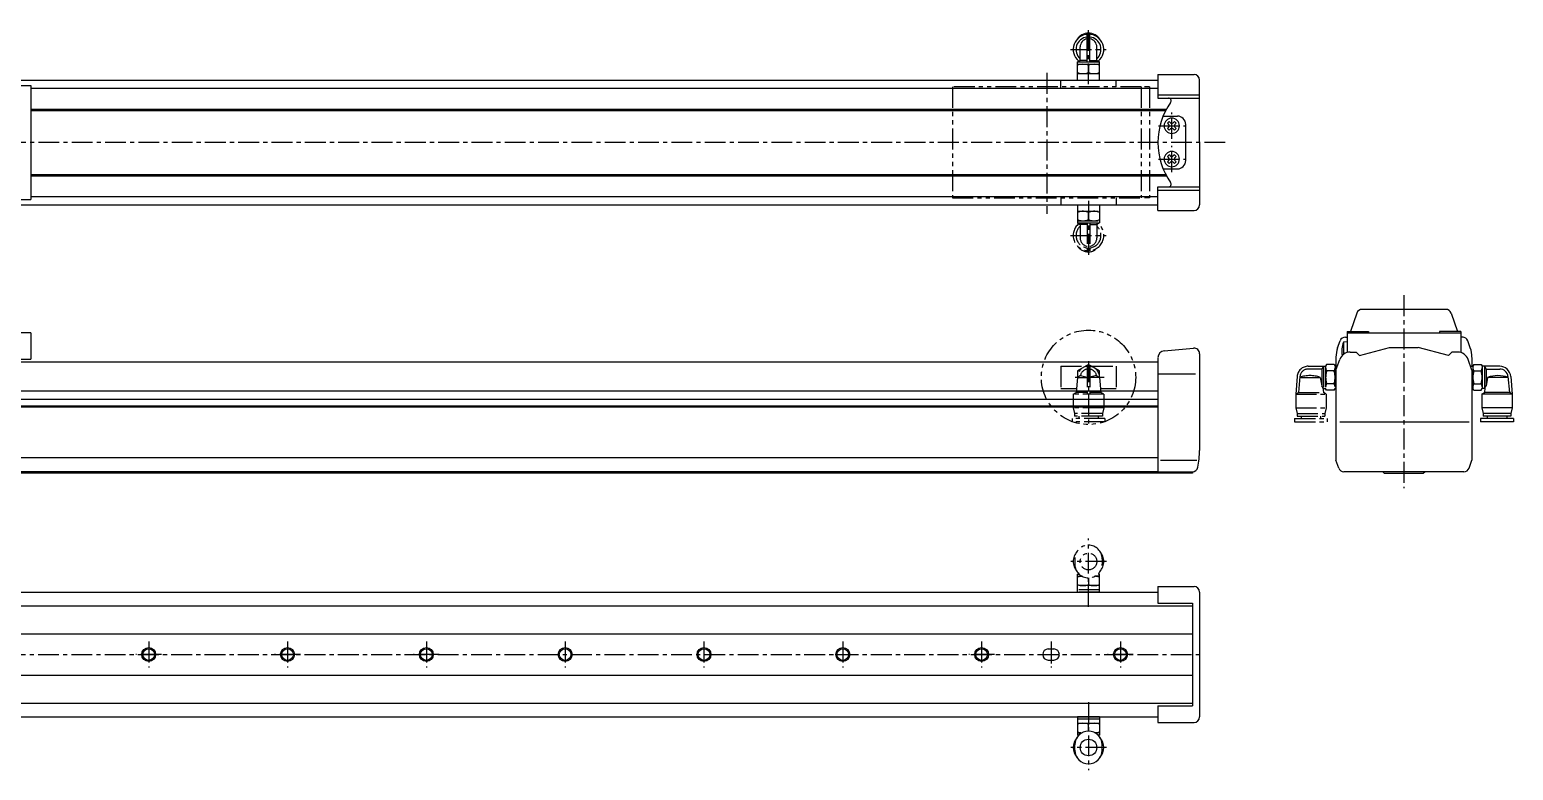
# Model space of a CAD drawing. Extents: x -763 to 97, y 197 to 499.
# Drawn here: x -437 to 97, y 231 to 498 of the extents above; entities that cross this region are included whole.
import ezdxf

# ---------------------------------------------------------------- set-up
doc = ezdxf.new("R2010")
doc.units = 0
for name, pattern in [('CENTER', [12, 7.5, -1.5, 1.5, -1.5]), ('CONTINOUS', [0]), ('PHANTOM', [15, 7.5, -1.5, 1.5, -1.5, 1.5, -1.5])]:
    doc.linetypes.add(name, pattern=pattern)
doc.layers.get('0').update_dxf_attribs({"linetype": 'CONTINUOUS'})
doc.layers.add('CENTER', color=1, linetype='CENTER')

msp = doc.modelspace()

# ---------------------------------------------------------------- linework, layer by layer
at = {"color": 7, "linetype": 'CONTINOUS'}
for p, q in [((-56.31, 486.23), (-56.31, 496.21)), ((-55.31, 486.23), (-55.31, 496.21)), ((-59.81, 486.23), (-58.81, 486.81)), ((-58.81, 486.81), (-58.81, 491.64)), ((-56.31, 486.81), (-58.81, 486.81)), ((-55.31, 486.81), (-52.81, 486.81)), ((-52.81, 486.81), (-52.81, 491.64)), ((-51.81, 486.23), (-52.81, 486.81)), ((-59.81, 486.23), (-51.81, 486.23)), ((-59.81, 479.73), (-59.81, 486.23)), ((-59.81, 485.43), (-51.81, 485.43)), ((-59.81, 482.03), (-51.81, 482.03)), ((-55.81, 485.07), (-55.81, 482.39)), ((-51.81, 479.73), (-51.81, 486.23)), ((-30.81, 481.73), (-30.81, 473.23)), ((-30.81, 481.73), (-17.81, 481.73)), ((-522.21, 479.73), (-30.81, 479.73)), ((-453.31, 477.73), (-436.81, 477.73)), ((-436.81, 477.73), (-436.81, 436.73)), ((-436.81, 476.73), (-30.81, 476.73)), ((-65.81, 476.73), (-65.81, 479.73)), ((-45.81, 477.23), (-45.81, 479.73)), ((-15.81, 457.23), (-15.81, 479.73)), ((-30.81, 474.43), (-15.81, 474.43)), ((-30.81, 473.23), (-15.81, 473.23)), ((-436.81, 469.23), (-27.74, 469.23)), ((-436.81, 468.73), (-28.01, 468.73)), ((-28.93, 466.73), (-23.81, 466.73)), ((-26.75, 464.77), (-27.35, 464.17)), ((-27.35, 464.17), (-26.94, 463.75)), ((-26.94, 462.71), (-27.35, 462.29)), ((-27.35, 462.29), (-26.75, 461.69)), ((-26.33, 464.36), (-26.75, 464.77)), ((-26.75, 461.69), (-26.33, 462.1)), ((-24.87, 464.77), (-25.29, 464.36)), ((-25.29, 462.1), (-24.87, 461.69)), ((-24.27, 464.17), (-24.87, 464.77)), ((-24.87, 461.69), (-24.27, 462.29)), ((-24.68, 463.75), (-24.27, 464.17)), ((-24.27, 462.29), (-24.68, 462.71)), ((-20.81, 450.73), (-20.81, 463.73)), ((-15.81, 457.23), (-15.81, 434.73)), ((-26.75, 452.77), (-27.35, 452.17)), ((-27.35, 452.17), (-26.94, 451.75)), ((-26.94, 450.71), (-27.35, 450.29)), ((-27.35, 450.29), (-26.75, 449.69)), ((-26.33, 452.36), (-26.75, 452.77)), ((-26.75, 449.69), (-26.33, 450.1)), ((-24.87, 452.77), (-25.29, 452.36)), ((-25.29, 450.1), (-24.87, 449.69)), ((-24.27, 452.17), (-24.87, 452.77)), ((-24.87, 449.69), (-24.27, 450.29)), ((-24.68, 451.75), (-24.27, 452.17)), ((-24.27, 450.29), (-24.68, 450.71)), ((-436.81, 445.73), (-28.01, 445.73)), ((-436.81, 445.23), (-27.74, 445.23)), ((-28.93, 447.73), (-23.81, 447.73)), ((-30.81, 441.23), (-15.81, 441.23)), ((-30.81, 432.73), (-30.81, 441.23)), ((-30.81, 440.03), (-15.81, 440.03)), ((-522.21, 434.73), (-30.81, 434.73)), ((-453.31, 436.73), (-436.81, 436.73)), ((-436.81, 437.73), (-30.81, 437.73)), ((-30.81, 432.73), (-17.81, 432.73)), ((40.84, 395.78), (38.51, 389.12)), ((73.13, 397.12), (42.73, 397.12)), ((74.78, 395.78), (77.11, 389.12)), ((-436.81, 388.62), (-453.31, 388.62)), ((-436.81, 388.62), (-436.81, 379.12)), ((33.91, 383.28), (34.83, 385.8)), ((37.31, 385.37), (36.01, 385.25)), ((36.01, 385.25), (36.01, 380.88)), ((36.71, 387.12), (37.31, 387.12)), ((37.31, 389.12), (45.01, 389.12)), ((37.31, 389.12), (37.31, 381.66)), ((37.31, 388.62), (78.31, 388.62)), ((37.31, 385.37), (37.31, 381.66)), ((45.01, 389.12), (45.01, 388.61)), ((78.31, 389.12), (70.61, 389.12)), ((70.61, 389.12), (70.61, 388.62)), ((78.31, 389.12), (78.31, 381.55)), ((79.09, 387.12), (78.31, 387.12)), ((81.7, 383.28), (80.79, 385.8)), ((-30.81, 379.67), (-30.81, 338.62)), ((-30.81, 379.67), (-30.81, 378.49)), ((-28.53, 382.22), (-17.98, 383.15)), ((-15.81, 381.15), (-15.81, 346.3)), ((33.31, 379.91), (33.31, 361.35)), ((38.46, 381.72), (40.61, 381.72)), ((40.61, 381.72), (41.81, 380.52)), ((41.81, 380.52), (52.63, 383.42)), ((52.63, 383.42), (62.98, 383.42)), ((73.81, 380.52), (62.98, 383.42)), ((75.01, 381.72), (73.81, 380.52)), ((77.15, 381.72), (75.01, 381.72)), ((82.31, 379.75), (82.31, 376.62)), ((-30.81, 378.12), (-523.31, 378.12)), ((-453.31, 379.12), (-436.81, 379.12)), ((33.31, 375.25), (34.7, 379.09)), ((33.31, 375.25), (33.31, 342.74)), ((82.31, 375.25), (80.91, 379.09)), ((81.81, 376.62), (82.61, 376.62)), ((82.31, 375.25), (82.31, 342.74)), ((82.96, 377.24), (82.61, 376.62)), ((82.61, 376.62), (82.61, 368.62)), ((82.96, 377.24), (85.65, 377.24)), ((82.96, 374.93), (85.65, 374.93)), ((85.65, 377.24), (86.01, 376.62)), ((92.29, 376.62), (86.01, 376.62)), ((86.01, 376.62), (86.01, 368.62)), ((86.81, 376.62), (87.38, 375.62)), ((86.81, 376.62), (86.81, 368.62)), ((87.38, 375.62), (87.38, 369.62)), ((87.38, 375.62), (92.29, 375.62)), ((-30.68, 373.94), (-17.29, 373.94)), ((82.96, 370.31), (85.65, 370.31)), ((86.81, 368.62), (87.38, 369.62)), ((86.96, 368.89), (86.81, 367.2)), ((87.95, 372.62), (87.38, 369.62)), ((95.31, 372.62), (87.95, 372.62)), ((95.28, 372.89), (95.81, 367.2)), ((96.28, 372.95), (96.81, 366.62)), ((-523.31, 367.82), (-30.81, 367.82)), ((-523.31, 364.82), (-30.81, 364.82)), ((82.31, 368.62), (82.61, 368.62)), ((82.96, 368), (82.61, 368.62)), ((82.96, 368), (85.65, 368)), ((85.65, 368), (86.01, 368.62)), ((85.81, 366.62), (86.81, 367.2)), ((96.81, 366.62), (85.81, 366.62)), ((85.81, 366.62), (85.81, 361.62)), ((86.81, 368.62), (86.01, 368.62)), ((95.81, 367.2), (86.81, 367.2)), ((96.81, 366.62), (95.81, 367.2)), ((96.81, 366.62), (96.81, 361.62)), ((-523.31, 362.32), (-30.81, 362.32)), ((-523.31, 362.03), (-30.81, 362.03)), ((96.81, 361.62), (85.81, 361.62)), ((85.81, 361.62), (86.31, 359.62)), ((96.31, 359.62), (86.31, 359.62)), ((86.31, 359.62), (86.31, 358.62)), ((96.31, 358.62), (86.31, 358.62)), ((87.81, 358.62), (87.81, 357.82)), ((94.81, 358.62), (94.81, 357.82)), ((96.81, 361.62), (96.31, 359.62)), ((96.31, 359.62), (96.31, 358.62)), ((34.74, 356.63), (81.29, 356.63)), ((85.41, 357.82), (85.41, 356.62)), ((97.21, 357.82), (85.41, 357.82)), ((97.21, 356.62), (85.41, 356.62)), ((97.21, 357.82), (97.21, 356.62)), ((-30.81, 343.62), (-611.81, 343.62)), ((-29.91, 342.74), (-16.84, 342.74)), ((34.33, 339.93), (33.31, 342.74)), ((81.29, 339.93), (82.31, 342.74)), ((-30.81, 338.62), (-628.81, 338.62)), ((-18.31, 338.12), (-553.31, 338.12)), ((-30.81, 338.62), (-18.39, 338.62)), ((-18.31, 338.69), (-18.31, 338.12)), ((79.41, 338.62), (36.21, 338.62)), ((50.71, 338.12), (50.31, 338.52)), ((50.71, 338.12), (64.91, 338.12)), ((65.31, 338.52), (64.91, 338.12)), ((-615.81, 295.28), (-30.81, 295.28)), ((-611.81, 295.28), (-30.81, 295.28)), ((-30.81, 297.28), (-17.81, 297.28)), ((-30.81, 297.28), (-30.81, 291.28)), ((-15.81, 295.28), (-15.81, 250.28)), ((-628.81, 290.28), (-18.31, 290.28)), ((-30.81, 291.28), (-18.31, 291.28)), ((-18.31, 291.28), (-18.31, 254.28)), ((-628.81, 280.28), (-18.31, 280.28)), ((-18.31, 280.28), (-18.31, 265.28)), ((-628.81, 265.28), (-18.31, 265.28)), ((-628.81, 255.28), (-18.31, 255.28)), ((-30.81, 254.28), (-30.81, 248.28)), ((-30.81, 254.28), (-18.31, 254.28)), ((-615.81, 250.28), (-30.81, 250.28)), ((-611.81, 250.28), (-30.81, 250.28)), ((-51.81, 250.28), (-59.81, 250.28)), ((-59.81, 250.28), (-59.81, 243.78)), ((-51.81, 249.48), (-59.81, 249.48)), ((-51.81, 247.98), (-59.81, 247.98)), ((-55.81, 245.18), (-55.81, 247.63)), ((-51.81, 250.28), (-51.81, 243.78)), ((-30.81, 248.28), (-17.81, 248.28)), ((-59.81, 244.58), (-58.16, 244.58)), ((-59.81, 243.78), (-59.24, 243.78)), ((-59.81, 243.78), (-59.44, 243.57)), ((-51.81, 244.58), (-53.46, 244.58)), ((-51.81, 243.78), (-52.38, 243.78)), ((-51.81, 243.78), (-52.18, 243.57)), ((-60.71, 238.28), (-60.71, 240.28)), ((-50.91, 238.28), (-50.91, 240.28))]:
    msp.add_line(p, q, dxfattribs=at)
at = {"color": 3, "linetype": 'PHANTOM'}
for p, q in [((-104.81, 477.23), (-104.81, 437.23)), ((-36.81, 477.23), (-104.81, 477.23)), ((-36.81, 477.23), (-36.81, 437.23)), ((-33.81, 477.23), (-35.59, 477.23)), ((-33.81, 477.23), (-33.81, 437.23)), ((-104.81, 437.23), (-36.81, 437.23)), ((-65.81, 437.73), (-65.81, 434.73)), ((-59.81, 434.73), (-59.81, 428.23)), ((-51.81, 434.73), (-51.81, 428.23)), ((-45.81, 437.23), (-45.81, 434.73)), ((-33.81, 437.23), (-35.59, 437.23)), ((-59.81, 432.43), (-51.81, 432.43)), ((-59.81, 429.03), (-51.81, 429.03)), ((-59.81, 428.23), (-51.81, 428.23)), ((-59.81, 428.23), (-58.81, 427.65)), ((-58.81, 427.65), (-58.81, 422.83)), ((-56.31, 427.65), (-58.81, 427.65)), ((-56.31, 428.23), (-56.31, 418.25)), ((-55.81, 429.39), (-55.81, 432.07)), ((-55.31, 428.23), (-55.31, 418.25)), ((-55.31, 427.65), (-52.81, 427.65)), ((-51.81, 428.23), (-52.81, 427.65)), ((-52.81, 427.65), (-52.81, 422.83)), ((-65.81, 376.62), (-57.05, 376.62)), ((-65.81, 376.62), (-65.81, 368.62)), ((-55.81, 377.24), (-59.81, 374.93)), ((-59.81, 374.93), (-59.81, 372.62)), ((-56.31, 376.59), (-56.31, 366.62)), ((-51.81, 374.93), (-55.81, 377.24)), ((-55.31, 376.59), (-55.31, 366.62)), ((-54.5, 376.62), (-45.81, 376.62)), ((-51.81, 372.62), (-51.81, 374.93)), ((-45.81, 376.62), (-45.81, 368.62)), ((23.32, 376.62), (29.61, 376.62)), ((28.23, 375.62), (23.32, 375.62)), ((28.81, 376.62), (28.23, 375.62)), ((28.23, 375.62), (28.23, 369.62)), ((28.81, 376.62), (28.81, 368.62)), ((29.96, 377.24), (29.61, 376.62)), ((29.61, 376.62), (29.61, 368.62)), ((32.65, 377.24), (29.96, 377.24)), ((32.65, 374.93), (29.96, 374.93)), ((32.65, 377.24), (33.01, 376.62)), ((33.81, 376.62), (33.01, 376.62)), ((33.01, 376.62), (33.01, 368.62)), ((33.01, 376.62), (33.01, 368.62)), ((-50.14, 372.62), (-60.9, 372.62)), ((-59.81, 372.62), (-60.31, 367.2)), ((-58.75, 373.23), (-59.81, 372.62)), ((-58.75, 373.23), (-56.31, 372.72)), ((-52.87, 373.23), (-55.31, 372.72)), ((-52.87, 373.23), (-51.81, 372.62)), ((-51.81, 372.62), (-51.31, 367.2)), ((19.33, 372.95), (18.81, 366.62)), ((20.33, 372.89), (19.81, 367.2)), ((20.31, 372.62), (27.66, 372.62)), ((27.66, 372.62), (28.23, 369.62)), ((28.81, 368.62), (28.23, 369.62)), ((28.65, 368.89), (28.81, 367.2)), ((32.65, 370.31), (29.96, 370.31)), ((-65.81, 368.62), (-60.29, 368.62)), ((-61.31, 366.62), (-60.31, 367.2)), ((-50.31, 366.62), (-61.31, 366.62)), ((-61.31, 366.62), (-61.31, 361.62)), ((-56.31, 367.2), (-60.31, 367.2)), ((-51.31, 367.2), (-55.31, 367.2)), ((-51.31, 368.62), (-45.81, 368.62)), ((-50.31, 366.62), (-51.31, 367.2)), ((-50.31, 366.62), (-50.31, 361.62)), ((18.81, 366.62), (19.81, 367.2)), ((18.81, 366.62), (29.81, 366.62)), ((18.81, 366.62), (18.81, 361.62)), ((19.81, 367.2), (28.81, 367.2)), ((28.81, 368.62), (29.61, 368.62)), ((29.81, 366.62), (28.81, 367.2)), ((29.96, 368), (29.61, 368.62)), ((29.81, 366.62), (29.81, 361.62)), ((32.65, 368), (29.96, 368)), ((32.65, 368), (33.01, 368.62)), ((33.31, 368.62), (33.01, 368.62)), ((-50.31, 361.62), (-61.31, 361.62)), ((-61.31, 361.62), (-60.81, 359.62)), ((-60.81, 359.62), (-60.81, 358.62)), ((-50.81, 359.62), (-60.81, 359.62)), ((-50.81, 358.62), (-60.81, 358.62)), ((-59.31, 358.62), (-59.31, 357.82)), ((-52.31, 358.62), (-52.31, 357.82)), ((-50.31, 361.62), (-50.81, 359.62)), ((-50.81, 359.62), (-50.81, 358.62)), ((18.81, 361.62), (29.81, 361.62)), ((18.81, 361.62), (19.31, 359.62)), ((19.31, 359.62), (29.31, 359.62)), ((19.31, 359.62), (19.31, 358.62)), ((19.31, 358.62), (29.31, 358.62)), ((20.81, 358.62), (20.81, 357.82)), ((27.81, 358.62), (27.81, 357.82)), ((29.81, 361.62), (29.31, 359.62)), ((29.31, 359.62), (29.31, 358.62)), ((-49.91, 357.82), (-61.71, 357.82)), ((-61.71, 357.82), (-61.71, 356.62)), ((-49.91, 356.62), (-61.71, 356.62)), ((-49.91, 357.82), (-49.91, 356.62)), ((18.41, 357.82), (30.21, 357.82)), ((18.41, 357.82), (18.41, 356.62)), ((18.41, 356.62), (30.21, 356.62)), ((30.21, 357.82), (30.21, 356.62)), ((-60.71, 307.28), (-60.71, 305.28)), ((-50.91, 307.28), (-50.91, 305.28)), ((-59.81, 301.78), (-59.44, 302)), ((-59.81, 295.28), (-59.81, 301.78)), ((-59.81, 301.78), (-59.24, 301.78)), ((-59.81, 300.98), (-58.16, 300.98)), ((-55.81, 300.38), (-55.81, 297.94)), ((-51.81, 300.98), (-53.46, 300.98)), ((-51.81, 301.78), (-52.38, 301.78)), ((-51.81, 301.78), (-52.18, 302)), ((-51.81, 295.28), (-51.81, 301.78)), ((-51.81, 297.58), (-59.81, 297.58)), ((-51.81, 296.08), (-59.81, 296.08)), ((-51.81, 295.28), (-59.81, 295.28))]:
    msp.add_line(p, q, dxfattribs=at)
at = {"color": 7, "linetype": 'CONTINUOUS'}
for p, q in [((-70.31, 274.78), (-68.31, 274.78)), ((-70.31, 270.78), (-68.31, 270.78))]:
    msp.add_line(p, q, dxfattribs=at)
at = {"color": 7, "linetype": 'CENTER'}
for p, q in [((-69.31, 277.42), (-69.31, 268.14)), ((-69.31, 276), (-69.31, 269.54))]:
    msp.add_line(p, q, dxfattribs=at)
at = {"color": 3, "linetype": 'PHANTOM'}
for centre, radius in [((-55.81, 372.62), 17), ((-55.81, 306.28), 3)]:
    msp.add_circle(centre, radius, dxfattribs=at)
at = {"color": 7, "linetype": 'CONTINOUS'}
for centre, radius in [((-394.31, 272.78), 2.5), ((-394.31, 272.78), 2.1), ((-344.31, 272.78), 2.5), ((-344.31, 272.78), 2.1), ((-294.31, 272.78), 2.5), ((-294.31, 272.78), 2.1), ((-244.31, 272.78), 2.5), ((-244.31, 272.78), 2.1), ((-194.31, 272.78), 2.5), ((-194.31, 272.78), 2.1), ((-144.31, 272.78), 2.5), ((-144.31, 272.78), 2.1), ((-94.31, 272.78), 2.5), ((-94.31, 272.78), 2.1), ((-44.31, 272.78), 2.5), ((-44.31, 272.78), 2.1), ((-55.81, 239.28), 3)]:
    msp.add_circle(centre, radius, dxfattribs=at)
for centre, radius, start, end in [((-55.81, 490.73), 5.5, 309.8225, 230.1775), ((-55.81, 490.73), 4.5, 96.3794, 228.1897), ((-55.81, 491.73), 4.9, 32.3231, 147.6768), ((-55.81, 491.64), 3, 99.5941, 180), ((-55.81, 490.73), 4.5, 311.8103, 83.6206), ((-55.81, 491.64), 3, 0, 80.4059), ((-57.81, 479.65), 5.78, 69.7438, 110.2561), ((-57.81, 487.81), 5.78, 249.7439, 290.2561), ((-53.81, 479.65), 5.78, 69.7439, 110.2561), ((-53.81, 487.81), 5.78, 249.7439, 290.2561), ((-17.81, 479.73), 2, 0, 90), ((-5.81, 457.23), 25, 144.7656, 180), ((-27.05, 472.23), 1, 324.7656, 90), ((-25.81, 463.23), 2.75, 0, 359.9997), ((-23.81, 463.73), 3, 0, 90), ((-27.46, 463.23), 0.742, 315.0001, 45), ((-25.81, 464.88), 0.742, 225.0001, 315), ((-25.81, 461.58), 0.742, 45, 135), ((-24.16, 463.23), 0.742, 135.0001, 225), ((-5.81, 457.23), 25, 180, 215.2344), ((-25.81, 451.23), 2.75, 0, 359.9997), ((-27.46, 451.23), 0.742, 315.0001, 45), ((-25.81, 452.88), 0.742, 225.0001, 315), ((-25.81, 449.58), 0.742, 45, 135), ((-24.16, 451.23), 0.742, 135.0001, 225), ((-23.81, 450.73), 3, 270, 0), ((-27.05, 442.23), 1, 270, 35.2344), ((-17.81, 434.73), 2, 270, 0), ((42.73, 395.12), 2, 90, 160.71), ((72.89, 395.12), 2, 19.29, 90), ((36.71, 385.12), 2, 90, 160), ((36.71, 385.12), 2, 90, 160), ((43.39, 382.22), 7.98, 157.6452, 192.3941), ((78.91, 385.12), 2, 20, 90), ((78.91, 385.12), 2, 20, 90), ((-28.31, 379.73), 2.5, 95, 180), ((-17.81, 381.15), 2, 0, 95), ((43.31, 379.86), 10, 160, 180), ((38.46, 377.72), 4, 90, 160), ((77.15, 377.72), 4, 19.9999, 90), ((72.31, 379.86), 10, 0, 20), ((84.65, 376.08), 2.04, 180, 214.3842), ((90.25, 372.62), 7.64, 162.412, 197.5879), ((83.96, 376.08), 2.04, 325.6157, 359.9999), ((78.36, 372.62), 7.64, 342.412, 17.5879), ((92.29, 372.62), 4, 4.7637, 90), ((92.29, 372.62), 3, 5.2681, 90), ((84.65, 369.15), 2.04, 145.6158, 180), ((83.96, 369.15), 2.04, 360, 34.3842), ((91.63, 362), 11.24, 70.899, 109.101), ((-45.81, 346.3), 30, 348.2935, 0), ((-18.39, 340.62), 2, 270, 348.2935), ((36.21, 340.62), 2, 200, 270), ((79.41, 340.62), 2, 270, 340), ((-17.81, 295.28), 2, 0, 90), ((-57.81, 242.21), 5.78, 69.7439, 110.2561), ((-53.81, 242.21), 5.78, 69.7439, 110.2561), ((-17.81, 250.28), 2, 270, 0), ((-55.81, 239.28), 5.5, 138.8388, 221.161), ((-55.81, 240.28), 4.9, 360, 179.9999), ((-57.81, 250.36), 5.78, 249.7439, 266.7059), ((-53.81, 250.36), 5.78, 273.294, 290.2561), ((-55.81, 239.28), 5.5, 318.8389, 41.1611), ((-55.81, 238.28), 4.9, 180, 360)]:
    msp.add_arc(centre, radius, start, end, dxfattribs=at)
at = {"color": 3, "linetype": 'PHANTOM'}
for centre, radius, start, end in [((-55.81, 423.73), 5.5, 129.8225, 50.1775), ((-57.81, 426.65), 5.78, 69.7439, 110.2561), ((-57.81, 434.81), 5.78, 249.7439, 290.2562), ((-53.81, 426.65), 5.78, 69.7439, 110.2561), ((-53.81, 434.81), 5.78, 249.7439, 290.2561), ((-55.81, 423.73), 4.5, 131.8103, 263.6206), ((-55.81, 422.83), 3, 180, 260.4059), ((-55.81, 423.73), 4.5, 276.3794, 48.1897), ((-55.81, 422.83), 3, 279.5941, 0), ((-55.81, 422.73), 4.9, 212.3232, 327.6769), ((-55.81, 372.62), 4, 0.0002, 180.0001), ((-55.81, 372.62), 3, 99.594, 168.1896), ((-55.81, 372.62), 3, 11.8104, 80.406), ((23.32, 372.62), 4, 90, 175.2363), ((23.32, 372.62), 3, 90, 174.7319), ((31.65, 376.08), 2.04, 180.0001, 214.3843), ((37.25, 372.62), 7.64, 162.4121, 197.588), ((30.96, 376.08), 2.04, 325.6158, 0), ((25.36, 372.62), 7.64, 342.4121, 17.588), ((23.98, 362), 11.24, 70.899, 109.101), ((31.65, 369.15), 2.04, 145.6158, 180), ((30.96, 369.15), 2.04, 0, 34.3842), ((-55.81, 307.28), 4.9, 0, 180), ((-55.81, 306.28), 5.5, 138.839, 221.1612), ((-55.81, 305.28), 4.9, 180.0001, 0), ((-55.81, 306.28), 5.5, 318.8389, 41.1611), ((-57.81, 295.21), 5.78, 93.2941, 110.2561), ((-53.81, 295.21), 5.78, 69.7439, 86.706), ((-57.81, 303.36), 5.78, 249.7439, 290.2561), ((-53.81, 303.36), 5.78, 249.7439, 290.2561)]:
    msp.add_arc(centre, radius, start, end, dxfattribs=at)
at = {"color": 7, "linetype": 'CONTINUOUS'}
for centre, start, end in [((-70.31, 272.78), 90, 270), ((-68.31, 272.78), 270, 90)]:
    msp.add_arc(centre, 2, start, end, dxfattribs=at)
at = {"color": 7, "linetype": 'CONTINOUS'}
for p in [(-25.81, 463.23), (-25.81, 451.23), (-55.81, 372.62), (-55.81, 356.62)]:
    msp.add_point(p, dxfattribs=at)
at = {"layer": 'CENTER', "color": 1, "linetype": 'CENTER'}
for p, q in [((-55.81, 478.2), (-55.81, 497.86)), ((-62.27, 490.73), (-49.48, 490.73)), ((-70.81, 482.29), (-70.81, 431.48)), ((-25.81, 458.48), (-25.81, 467.98)), ((-30.56, 463.23), (-21.06, 463.23)), ((-6.54, 457.23), (-636.82, 457.23)), ((-25.81, 446.48), (-25.81, 455.98)), ((-30.56, 451.23), (-21.06, 451.23)), ((-55.81, 436.26), (-55.81, 416.6)), ((-62.27, 423.73), (-49.48, 423.73)), ((57.81, 402.17), (57.81, 332.68)), ((-55.81, 378.44), (-55.81, 354.63)), ((-59.81, 372.62), (-56.31, 372.62)), ((-51.81, 372.62), (-55.31, 372.62)), ((-55.81, 289.92), (-55.81, 314.51)), ((-49.35, 306.28), (-62.14, 306.28)), ((-662.17, 272.78), (-14.56, 272.78)), ((-389.67, 272.78), (-398.95, 272.78)), ((-394.31, 277.42), (-394.31, 268.14)), ((-339.67, 272.78), (-348.95, 272.78)), ((-344.31, 277.42), (-344.31, 268.14)), ((-289.67, 272.78), (-298.95, 272.78)), ((-294.31, 277.42), (-294.31, 268.14)), ((-244.31, 277.42), (-244.31, 268.14)), ((-194.31, 277.42), (-194.31, 268.14)), ((-144.31, 277.42), (-144.31, 268.14)), ((-89.67, 272.78), (-98.95, 272.78)), ((-94.31, 277.42), (-94.31, 268.14)), ((-39.67, 272.78), (-48.95, 272.78)), ((-44.31, 277.42), (-44.31, 268.14)), ((-55.81, 255.64), (-55.81, 231.06)), ((-49.35, 239.28), (-62.14, 239.28))]:
    msp.add_line(p, q, dxfattribs=at)

doc.saveas('drawing.dxf')
